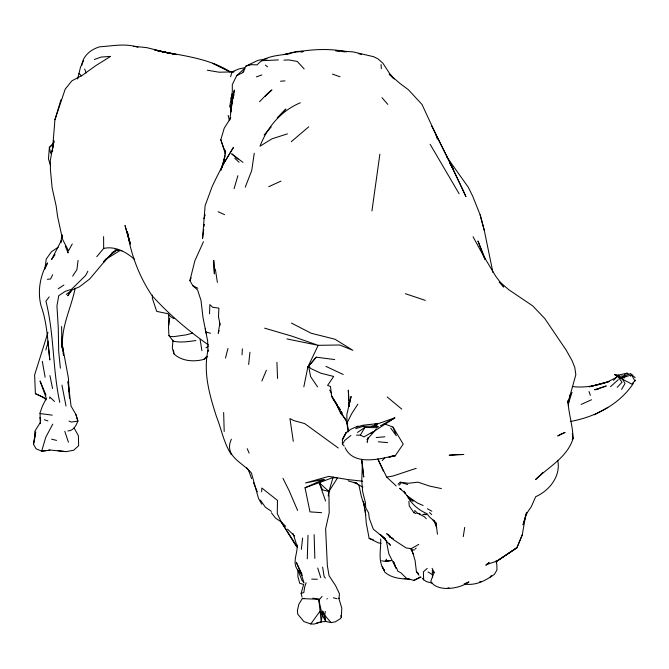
<?xml version="1.0" encoding="UTF-8"?>
<svg xmlns="http://www.w3.org/2000/svg" width="669" height="669" viewBox="0 0 669 669"><rect width="100%" height="100%" fill="white"/><g stroke="black" fill="none" stroke-linecap="round" stroke-linejoin="round"><path stroke-width="1" d="M61.607 326.48L61.958 347.905M297.17 545.026C297.772 553.322 291.734 562.972 297.914 570.197L297.914 576.72L299.771 583.343L303.793 584.472M308.008 535.267L307.272 558.866M209.548 313.828L209.832 304.638L212.717 307.28L218.897 308.141L218.495 316.763L220.185 325.201M152.432 295.096L152.323 298.182L156.697 311.378L168.287 313.803L170.277 316.487L173.982 318.636M230.696 111.865L230.872 107.115L234.376 90.022L232.101 101.847M303.91 598.454L302.321 598.588L298.926 604.048L297.437 610.362L297.713 614.117L303.927 621.585L310.801 623.951L314.137 624.068L321.229 621.894L325.761 621.468L331.113 622.605L335.37 621.819L340.37 618.7L341.332 617.153L341.775 608.121L338.765 598.094L339.166 598.588M229.919 119.584L232.444 98.661L233.916 94.563L232.979 98.427M242.027 354.829L242.395 348.833M261.612 491.799L261.855 488.019L277.476 500.412L277.275 513.641L281.206 521.92L297.387 547.091L293.064 533.619M74.594 428.862L78.39 435.72L78.633 445.713L73.741 450.212L66.047 451.659L50.844 450.095L41.67 451.14L36.017 448.757L33.45 444.057L34.194 441.749L34.897 431.171L40.115 422.808M62.476 235.304L62.342 237.202L62.56 235.212M60.929 99.873L54.942 119.709L52.358 151.378M172.903 341.516L172.301 348.005L173.932 353.842C181.859 361.452 194.42 362.121 204.505 359.194L207.699 356.385M248.642 364.488L249.955 352.237M231.441 107.659L232.444 98.661L230.872 107.115L230.872 111.907M301.351 549.316L302.605 538.06M60.887 242.32L61.899 234.928M40.249 423.686L40.115 413.919M331.113 622.605L324.724 615.329L322.634 611.123L321.229 621.894L318.879 600.126L322.082 596.372M62.995 351.175C59.583 329.466 71.048 309.036 75.171 288.172M203.702 229.434L202.54 238.607L205.124 205.626L212.232 186.367L216.714 177.076L223.103 164.541L233.456 147.381L223.103 164.541L221.322 168.688M204.087 226.381L204.346 224.341M52.767 148.426L53.855 140.557L50.3 160.577L50.426 169.867L52.165 188.081L56.154 205.977L57.567 216.413L62.518 239.184L68.514 250.858L72.285 243.934M169.683 318.21L168.488 326.748L168.939 335.562L173.171 341.157C180.622 342.888 188.415 341.558 195.883 340.546M371.939 210.952L379.867 154.171M568.249 405.882L569.854 395.086M254.237 153.251L251.728 170.562L245.222 187.203M325.301 611.399L324.724 615.329L325.761 621.468L319.974 611.274L310.801 623.951M525.391 517.087L522.221 534.966L516.953 547.685L497.042 561.057L486.664 564.519L489.089 562.771L485.836 565.188L488.989 562.88M367.733 438.872L367.214 442.318L368.134 437.401M34.194 441.749L35.7 431.923L33.45 444.057M219.85 323.169L218.245 333.346L219.022 330.586M463.257 536.622L464.721 527.406M229.626 106.981L232.31 91.712L232.302 84.595L236.684 75.672L245.347 67.619M168.638 314.865L168.747 324.825M328.211 495.963L329.207 490.151M230.805 117.744L224.224 128.18L220.82 139.754L223.831 148.292L225.528 151.186L223.103 164.541L224.341 159.64M567.663 402.47L567.998 400.614C568.466 413.442 572.907 425.869 573.065 438.605C567.245 457.287 548.898 466.77 535.601 479.548L543.094 472.389M78.064 260.425L76.927 269.615L72.653 276.155M60.938 242.362L61.264 240.656L51.638 259.43L55.034 254.663M302.053 597.108L301.109 593.37L303.433 585.224M231.39 439.173C223.438 456.317 242.814 462.371 251.452 473.108L258.493 498.388L261.755 504.225M303.835 386.824L307.849 367.022L318.193 345.321L339.76 344.995L352.864 350.322L334.943 339.208L311.202 333.262L291.458 323.077M339.091 598.103L339.434 593.721L335.604 585.71L329.039 575.624L327.358 565.648L325.611 528.786L329.198 512.931L328.897 492.192M77.621 78.984L80.539 67.067L83.541 60.804M230.872 107.115L232.511 100.35M526.444 512.847L523.041 524.831L527.038 512.345M231.399 454.719C223.764 443.112 221.506 429.18 216.422 416.436C209.539 395.07 203.025 372.482 208.034 349.971L208.017 351.3L207.658 340.939L203 317.549L200.984 300.364L197.614 290.012L192.823 285.696L189.896 280.612L194.863 260.801L203.46 241.726M81.727 65.545C82.78 55.845 90.942 49.28 99.857 46.771C112.576 46.052 125.387 43.042 137.948 47.298M225.47 358.066L227.97 348.44M223.948 160.928L224.408 159.163M432.458 577.13L432.308 570.389M45.835 350.012L47.742 343.398M234.1 188.641L237.896 175.713M333.162 476.997L328.922 491.481L322.533 489.867L319.188 482.65L305.031 487.768L309.981 511.86L321.638 512.688M41.67 451.14L45.768 437.258L52.759 424.121M231.014 98.527L232.494 93.652M54.942 119.709L65.202 89.136L71.959 80.782L81.961 75.547L96.002 65.503L110.586 56.388L101.103 57.074L94.312 59.516M230.596 76.726L232.076 71.859L238.641 69.024L244.795 67.661M567.864 403.273L575.842 374.74L574.796 367.44L571.995 360.516L566.158 350.088L544.75 318.494L532.741 305.909L508.808 289.727L499.751 281.892M221.272 168.529L225.269 155.726M220.879 170.52L223.638 161.89M306.109 582.732L304.562 587.457L303.851 592.525L301.109 593.37M47.967 332.476L34.621 374.924L35.398 393.673L45.843 398.741M568.876 401.96L572.054 392.36M203.894 218.663L205.199 214.816M432.065 568.274L434.181 572.355L430.794 581.286C437.066 592.533 460.289 588.82 468.919 581.888L464.11 583.928C475.416 586.027 485.477 580.709 494.366 574.378L496.942 570.038L496.841 564.536L495.955 560.957M503.966 556.407L497.042 561.057L516.953 547.685L522.221 534.966M261.88 380.996L266.404 370.225M626.803 373.779L627.087 373.16L628.785 374.289M189.896 280.612L191.175 277.844M52.625 274.75L50.568 279.015L47.307 279.308M87.873 271.162L85.749 275.344L71.575 289.259L65.177 291.375L58.755 295.681L56.94 305.884L58.262 327.542L58.688 351.267L60.369 368.167M67.887 430.953C73.582 430.761 76.015 425.651 77.913 421.094L75.84 414.345L71.048 406.1L68.054 381.472L69.509 398.331M356.552 435.176L360.34 435.109L364.906 427.407L376.053 427.7L378.729 426.797L376.087 426.237L363.25 426.295L355.707 428.628M344.251 446.056L342.419 444.249L344.744 440.403L350.891 435.486M236.684 75.672L242.588 72.678L244.971 68.748M337.318 478.21L328.922 491.481L319.188 482.65L324.641 479.807M621.576 389.375L625.047 383.529L622.429 378.905L614.619 374.531L619.168 375.577M357.831 404.218L351.752 413.567L346.994 423.134L348.014 432.065M70.922 290.998L67.753 295.757L71.533 290.48M633.443 383.287C619.536 404.427 594.866 417.113 570.448 421.47M525.349 515.448L531.362 506.584L535.677 496.707C549.4 490.678 561.082 475.985 557.712 460.347M278.396 117.134L285.88 109.047L277.284 117.719M326.924 598.989L327.275 598.487M395.07 455.965L393.974 455.681L388.982 457.153L395.07 455.965L403.206 444.124L393.004 427.09L384.232 423.795M54.214 142.204L49.364 147.456L50.585 152.95L52.408 150.5M408.876 501.307L409.252 505.889L413.852 512.663L414.446 511.885M49.188 296.894L45.918 301.175C54.306 334.358 52.483 369.004 59.784 402.353M624.67 377.751L622.362 377.834L614.619 374.531C619.77 378.503 626 380.653 631.628 384.106L635.55 380.168M259.53 101.747L267.458 93.551L271.923 89.914L265.175 96.336M385.311 560.89L391.549 560.488L385.311 560.89L386.632 559.209M107.726 257.548L89.822 278.881L79.444 286.825L72.361 289.844L66.231 294.419M490.084 577.138L491.381 575.541M366.938 439.583L376.547 428.913M103.963 261.228L105.894 258.878M96.771 256.695L103.678 248.416L103.595 236.625M316.236 357.187L307.849 367.022L316.236 357.187L334.667 359.562M116.331 250.139L111.773 253.526L103.461 262.34L109.549 255.926L117.092 249.637M264.138 134.921L271.213 126.959M613.523 380.352L618.599 375.092M382.225 460.548L384.692 458.014M242.588 72.678L243.934 71.29M204.062 359.036L206.203 356.886M630.474 376.179L631.912 374.757L635.157 377.692M399.05 485.167L400.882 483.403M610.513 386.674L618.298 379.666M398.08 484.264L400.238 482.215L408.274 483.269L418.025 482.173L429.515 486.054L441.389 488.579M415.081 549.115L416.193 548.078M50.585 152.95L52.834 150.86M617.194 387.343L621.986 382.258L618.825 377.834M360.34 435.109L363.911 436.899L372.466 432.015M427.223 568.424L423.377 571.819L423.653 579.806L426.529 581.62L432.266 583.192M291.291 141.669L308.76 126.809M572.162 439.366L573.065 438.605L572.271 433.771M53.261 144.211L49.364 147.456L48.461 158.946L50.568 165.678M205.96 347.863L208.293 346.149M290.187 53.595C278.973 55.694 265.091 55.351 257.172 64.843L250.566 64.692L245.54 66.29L258.008 60.319L267.098 58.772M370.961 433.32L394.802 417.874L375.844 424.489M357.489 432.442L364.906 427.407L363.25 426.295M505.697 555.245L516.953 547.685M58.211 247.221L51.48 251.686L46.261 259.02L44.848 269.08L47.541 262.942C40.015 275.561 37.447 291.258 40.943 305.499C47.298 323.027 47.683 341.683 49.815 359.981L47.909 341.115M58.195 288.774L63.915 285.053M106.338 259.012L119.843 250.591M418.769 544.382L411.251 548.63L406.208 547.97L393.598 539.791L386.665 533.695L389.885 535.902M300.348 102.792C281.214 110.694 267.274 127.093 260.015 146.202L271.907 138.851L287.436 133.85M380.519 425.81L394.802 417.874L389.316 420.742M396.834 568.449L397.67 571.025L401.141 573.015L406.777 578.576L414.019 580.366L420.341 576.862M594.298 414.822L607.82 407.53M111.999 252.656L117.159 249.88M624.486 374.515L627.087 373.16L617.704 375.317M616.835 377.216L607.201 382.066L589.406 386.791L609.601 381.372C597.643 385.478 584.957 388.187 572.279 386.523M414.019 580.366L421.094 577.121M268.695 186.71L280.963 181.107M581.127 404.444L591.547 399.761M305.031 487.768L323.888 479.322L305.507 482.968L328.722 476.387L347.688 479.556L362.757 481.212M358.107 426.069L351.25 429.03L346.149 432.575L342.377 439.684L342.419 444.249M248.316 65.294L250.708 64.358M256.336 76.893L261.855 74.97M416.21 468.333L393.063 476.002L386.707 477.097L377.809 458.926L383.295 471.026M597.551 388.932L606.29 385.971L594.783 389.701L598.094 389.458M447.452 588.277L449.016 587.758M393.974 455.681C379.047 459.36 353.374 465.766 345.112 447.686M631.912 374.757L622.362 377.834L622.337 376.747L630.775 373.545L634.94 380.962M374.64 424.447L377.592 423.594L362.941 425.241L356.669 427.048M594.783 389.701L596.631 389.191M192.63 333.12L186.074 334.876L173.614 336.666L170.378 336.507L168.939 335.562M316.596 623.015L321.07 621.961M371.295 426.429L377.241 425.058M381.547 560.789L385.595 561.442L387.2 561.09M48.243 450.237L49.891 449.936M301.159 51.822L303.149 51.505L296.484 51.471L284.208 54.557C304.646 49.732 325.92 47.591 346.701 51.73L341.909 51.496M385.595 561.442L391.549 560.488M374.13 426.546L376.087 426.237M42.44 451.123L46.587 450.546M414.395 550.002L411.878 549.759L415.089 560.505L416.419 571.594L418.97 575.265M479.614 581.771L481.555 581.545M103.678 248.416C115.051 245.849 126.299 251.945 134.502 259.421M376.187 437.568L384.842 436.773M280.512 81.225L284.969 80.89M278.413 59.909L261.654 60.728M434.181 572.355L432.634 572.43M233.807 71.884L219.131 72.21L207.306 70.212M232.076 71.859L233.999 71.742M620.891 376.087L625.649 375.844M283.924 60.126L289.075 59.942L297.295 61.473L304.152 68.924M302.421 51.321L296.484 51.471L302.731 51.856M404.293 578.66L408.098 578.593M336.415 477.741L332.46 477.741L319.188 482.65L325.602 501.031M311.67 579.111L317.357 579.245M422.758 514.402L426.579 514.67M409.829 579.103C401.099 578.986 391.549 578.233 384.767 572.087L382.208 566.76L384.282 570.231C377.458 561.341 381.154 549.291 380.686 538.997M378.336 441.799L387.56 442.61M133.624 46.27L146.703 47.633L170.796 53.579L159.439 51.179L176.44 54.59L154.915 50.091C180.346 55.619 207.582 57.484 230.128 71.834L212.826 63.304L230.128 71.834M58.011 450.697L65.294 451.558M339.559 51.195L335.512 50.685L353.048 51.881L373.603 56.689L377.977 58.864L382.894 63.187L389.709 73.64L394.3 78.984M342.587 51.572L344.61 51.822M114.943 249.88L121.95 250.816M302.321 598.588L319.531 599.357L312.833 598.145M52.274 415.148L39.78 413.501L42.473 405.966L46.345 398.389L40.065 380.987L45.96 395.036M380.996 543.395L378.269 542.835L369.137 538.344L366.278 523.166L365.165 509.803M286.951 338.932L318.193 345.321L291.935 336.164L264.623 328.161M176.44 54.59L154.915 50.091M424.205 514.093L425.635 514.386M51.613 439.165L56.556 440.403M333.338 597.793L337.034 598.73M358.718 53.712L361.611 54.482M205.308 328.571L205.634 331.908L210.501 333.262M348.056 480.81L357.313 483.57L355.682 482.483M400.238 482.215L407.705 484.548M405.414 293.708L425.308 300.381M369.137 538.344L373.327 539.749M44.355 419.731L47.925 420.943M332.468 74.1L340.061 76.793M413.852 512.663L416.151 513.625M423.151 505.488L417.456 503.063L407.145 495.796M35.398 393.673L43.226 397.143L46.169 399.836M69.074 421.069L71.299 422.072L77.913 421.094L75.84 414.345M218.094 211.722L224.6 214.665M325.954 366.403L343.23 374.489M362.899 487.157L353.934 482.265M192.823 285.696L197.848 288.272M401.099 489.072L399.585 488.303L405.213 493.103L407.095 495.93M393.372 538.762L389.107 536.538L392.611 538.512M417.841 513.366L424.246 516.619L426.295 518.701M433.838 520.449L436.614 527.624L436.021 523.016C433.002 519.579 429.331 517.622 427.056 513.717C418.685 510.121 411.159 503.966 407.388 495.604M427.424 508.758L431.856 511.225M428.035 571.987L432.09 574.445M285.655 526.302L281.206 521.92L275.611 518.174L271.33 512.738M271.397 511.342L265.309 507.144L260.375 500.069M413.091 501.457L407.839 497.017L410.59 500.83M208.419 344.911C187.964 330.461 168.613 314.121 151.896 295.439C139.144 276.439 130.856 254.404 127.378 231.8L130.229 243.926L125.053 225.662L130.229 243.926M335.044 401.333L340.638 413.325L342.235 414.496M338.305 448.004L304.646 423.577L293.691 420.55L289.953 418.602L293.306 441.331M419.078 513.299L420.567 514.436M242.931 162.358L231.65 153.778L238.055 159.189M401.709 409.077L387.175 396.96M303.693 581.988L302.145 580.717L297.914 570.197L301.694 573.442M265.417 65.102L267.533 66.875M423.653 579.806L422.348 578.325M414.629 510.464L417.648 513.307M380.268 534.447L385.745 539.206L373.319 529.212L369.221 518.157L368.652 512.998L365.767 507.863L365.374 502.478L362.698 491.882L361.753 481.07L362.347 464.336L363.735 477.039L361.569 459.72M396.207 485.953L386.707 477.097M297.387 547.091L295.874 545.728L281.206 521.92M54.498 401.425L49.673 396.934L49.807 398.523M234.727 158.193L239.101 162.291M416.419 571.594L418.602 573.676M287.503 529.146L294.661 536.011M393.414 78.39L389.141 74.067L400.037 83.516L408.425 89.746L422.022 104.481L435.636 133.909L453.022 168.764L449.928 163.487M78.967 73.331L81.543 75.94M429.557 512.487L431.597 514.561M432.559 519.453L436.021 523.016L437.451 534.247M380.168 534.489L390.387 545.344L389.417 543.73M499.233 282.151L503.79 287.076L495.537 275.937L483.353 255.617M381.966 97.641L387.803 104.389M340.638 413.325L345.865 419.404M297.914 570.197L302.212 575.332M246.485 467.572L249.629 471.62M411.318 549.291L412.455 550.838M390.738 428.118L396.291 435.711L393.004 427.09M325.318 578.125L324.055 576.252L322.642 567.128M446.708 156.847L468.267 187.22L472.774 196.343L480.141 214.849L484.239 230.178L492.928 272.5M317.558 386.891L310.558 376.53L308.626 366.018L310.725 368.51L320.978 373.235L333.68 376.455L327.601 385.394L330.494 386.506L331.573 395.881L332.911 398.858L340.095 409.729M341.207 411.41L342.311 413.082M337.494 405.314L331.573 395.881L347.679 423.753M338.573 407.028L340.187 409.604M430.125 144.261L459.118 193.759M329.708 390.035L331.506 393.322M473.042 236.742L485.334 259.246L477.942 240.982L485.025 259.622M282.97 478.343L289.058 490.511L297.621 510.48M431.748 126.157L435.619 133.683L437.342 139.068M410.615 548.613L413.693 554.685M393.916 562.554L396.031 568.081L388.881 553.991L386.214 540.418M435.636 133.909L453.022 168.764M205.634 331.908L206.478 333.68M301.953 574.228L296.283 562.303L301.092 573.325L304.01 583.017M247.229 448.682L249.119 453.147M65.294 246.175L68.121 252.941L67.452 250.273M253.534 482.692L257.297 491.857M393.456 561.575L396.031 568.081M340.755 615.597L341.332 617.153M84.67 69.032L86.142 72.938M248.266 469.379L251.628 478.653M220.82 139.754L225.302 153.795M589.021 391.516L590.351 395.337M172.811 340.103L173.171 341.157M64.793 431.279L68.414 442.201M128.473 237.821L130.07 242.763M317.716 568.023L320.76 577.682M322.634 611.123L325.761 621.468M480.141 214.849L484.239 230.178M66.005 405.999L61.949 385.127M228.162 115.403L229.367 120.412M318.879 600.126L322.107 614.644M348.716 430.945L346.994 423.134L346.843 414.454L351.083 396.424L349.026 405.949L348.315 390.169L348.875 400.363M358.91 485.05L361.344 496.532L364.998 507.746L363.309 501.349L365.717 514.812M39.981 417.473L40.692 420.952M49.932 375.593L52.558 388.53M42.298 361.293L45.124 377.191M361.503 459.402L362.18 463.349L361.586 459.636M61.941 343.105L68.43 378.228L69.016 391.332M200.106 339.442L201.913 350.715M215.343 269.147L217.4 282.393M63.262 353.19L63.522 355.206L61.916 341.14M74.159 427.6L74.234 428.16M173.514 350.096L173.932 353.842M496.457 561.099L496.607 563.131M381.071 64.517L381.355 68.656M348.984 402.404L349.201 406.484M276.924 362.264L277.551 378.478M314.848 558.398L314.112 534.656M223.647 412.497L224.199 431.48M225.528 151.186L225.562 153.853M62.033 337.126L62.033 347.37M344.276 436.021L342.377 439.684L346.149 432.575L344.276 436.021M561.182 434.097L557.695 435.971L565.121 432.375L561.182 434.097M457.512 454.544L449.183 455.238L463.793 454.485L457.512 454.544M412.405 499.71L412.639 500.496L412.405 499.71M403.942 491.314L405.439 493.697L403.942 491.314M463.107 190.331L449.61 161.957L465.933 196.686L463.107 190.331M214.381 273.78L213.737 260.467L214.381 273.78"/></g></svg>
